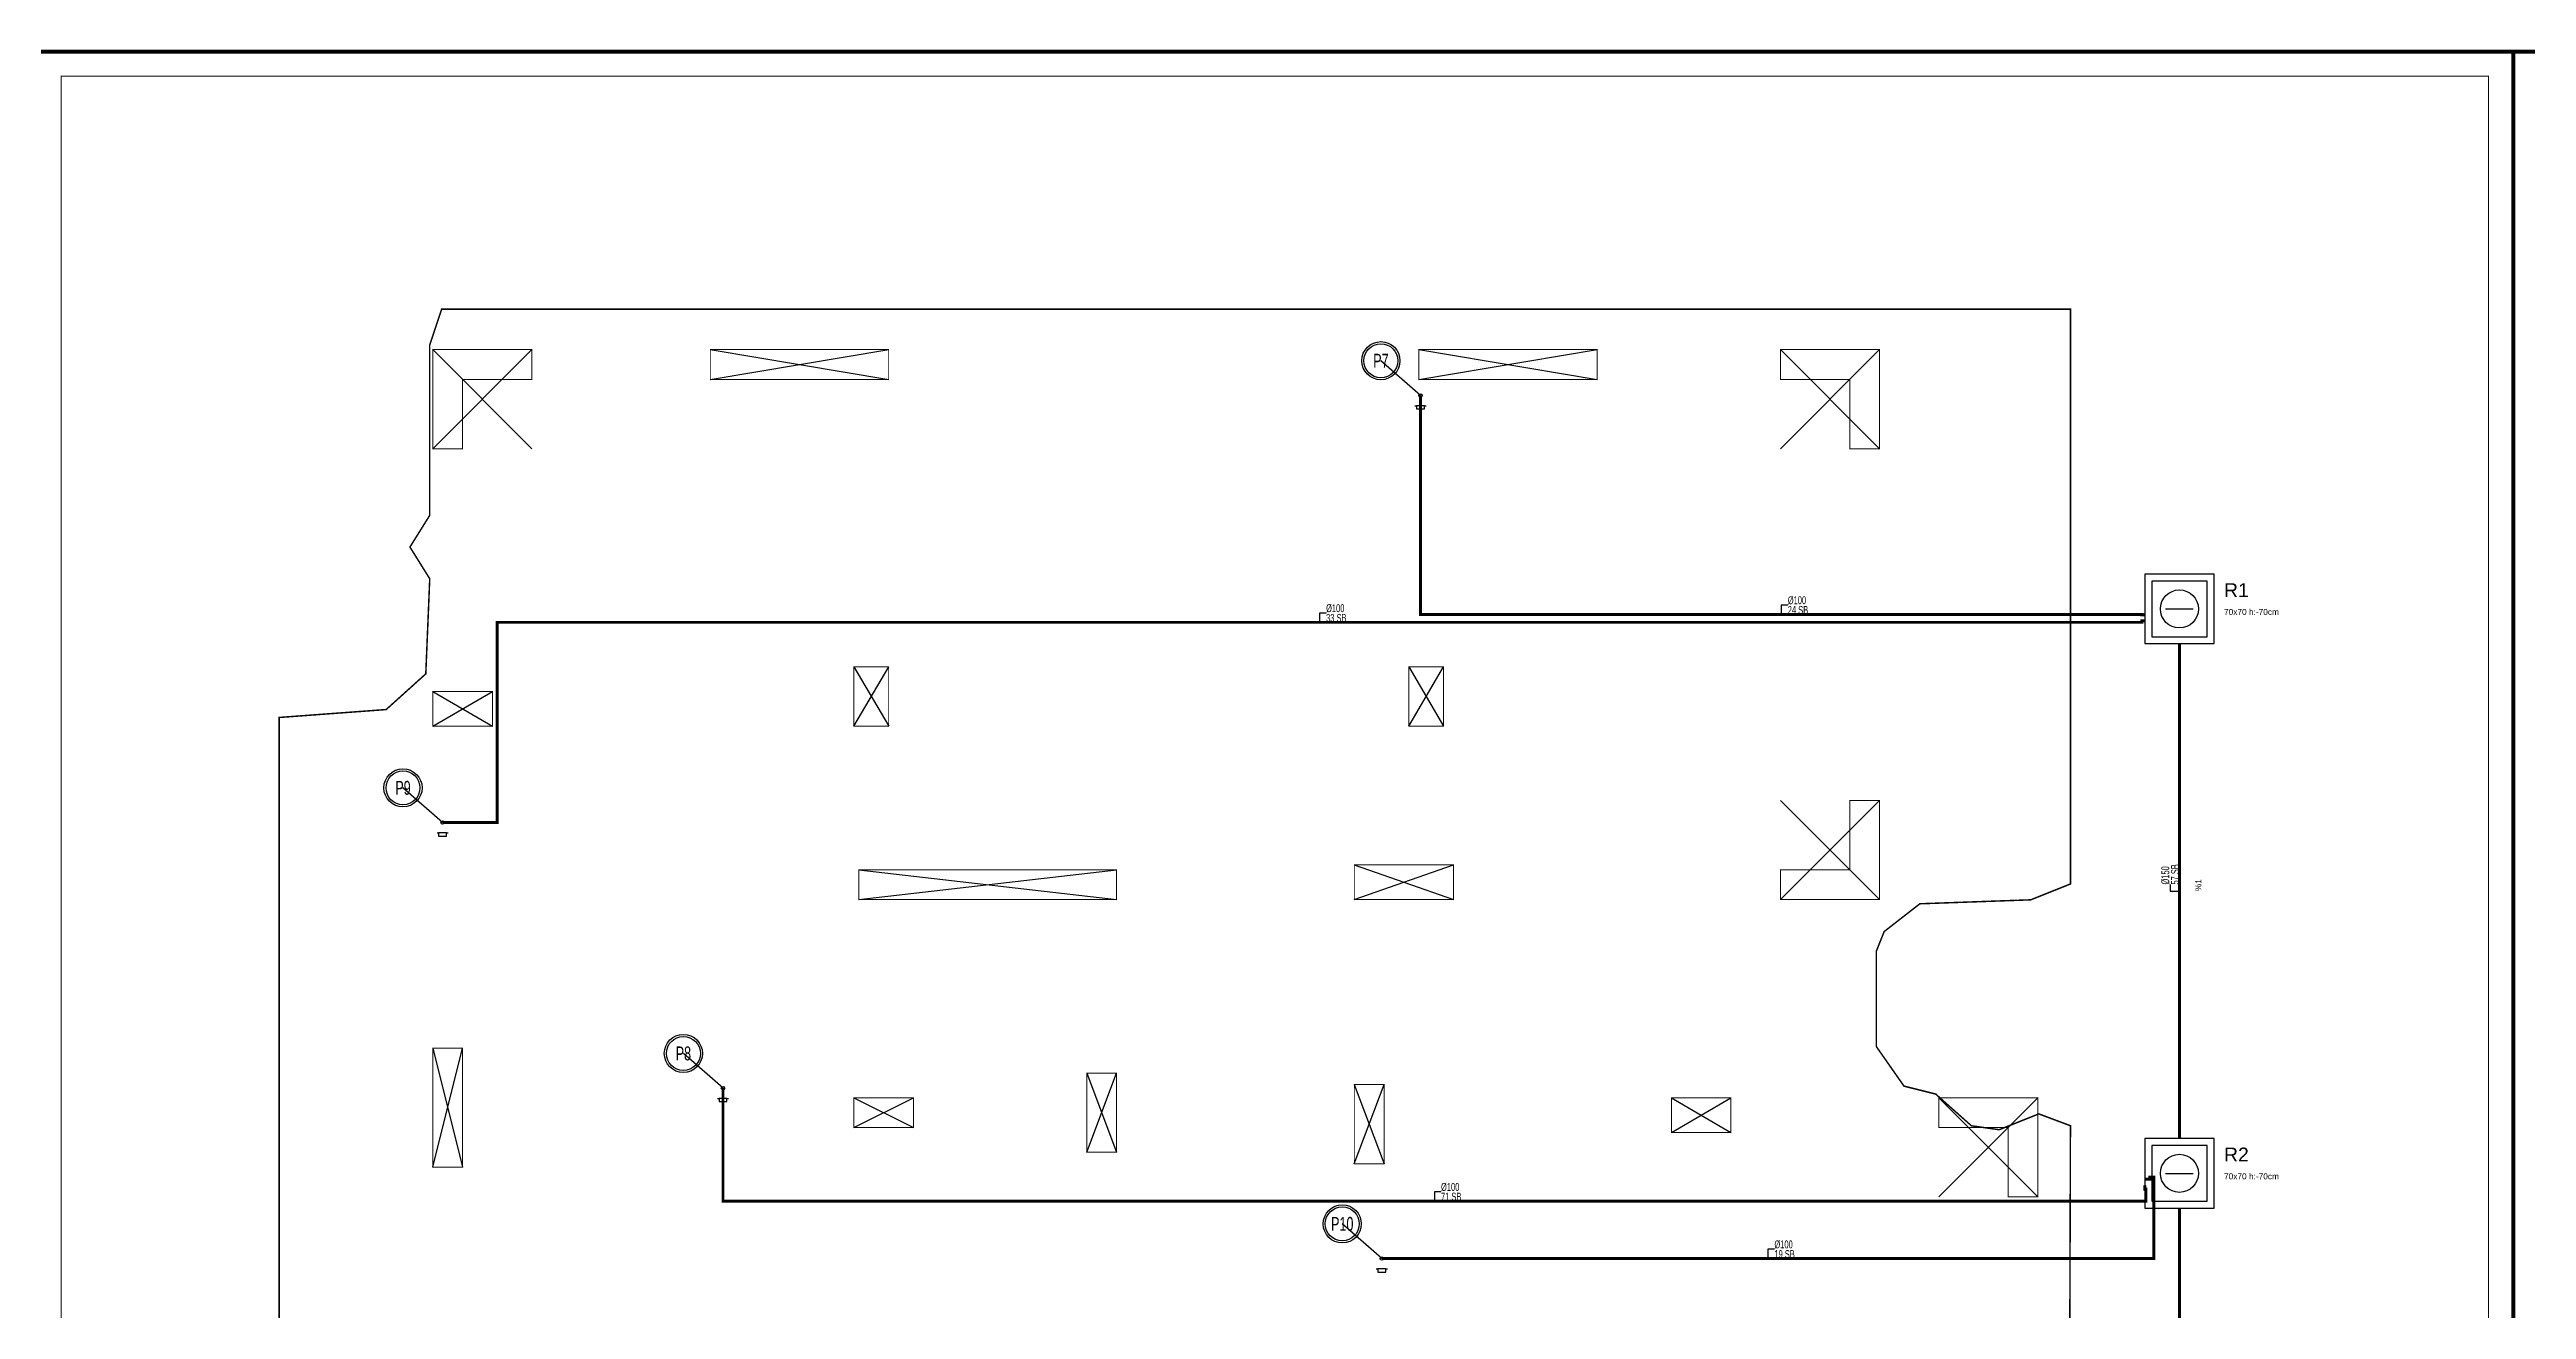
# Model space of a CAD drawing. Header units: centimetres. Extents: x -3962 to 30527, y -2 to 2802.
# Drawn here: x 5013 to 7513, y 1531 to 2802 of the extents above; entities that cross this region are included whole.
import ezdxf
from ezdxf.enums import TextEntityAlignment as Align

# ---------------------------------------------------------------- set-up
doc = ezdxf.new("R2010")
doc.units = ezdxf.units.CM
doc.linetypes.add('DASHED', pattern=[18, 12, -6])
doc.linetypes.add('PIS', pattern=[38, 30, -8])
for name, color, linetype in [('MTY-PISSU-CAP', 211, 'CONTINUOUS'), ('MTY-PISSU-KOLON', 211, 'DASHED'), ('MTY-YUK-BIRIMI', 7, 'CONTINUOUS'), ('ROTAS-BINA-HATTI', 8, 'DASHED'), ('ROTAS-MIMARI-KOLON', 8, 'CONTINUOUS'), ('ROTAS-PAFTA', 7, 'CONTINUOUS'), ('ROTAS-PIS-SU-BORUSU', 6, 'PIS'), ('ROTAS-PISSU-CAP', 211, 'CONTINUOUS'), ('ROTAS-PISSU-KOLONNO', 211, 'CONTINUOUS'), ('ROTAS-ROGAR', 5, 'CONTINUOUS'), ('ROTAS-TEFRIS', 15, 'CONTINUOUS')]:
    doc.layers.add(name, color=color, linetype=linetype)
doc.styles.add('ANOTATIVO', font='arial.ttf')
doc.styles.add('MTY_CAP', font='wturkce.SHX', dxfattribs={"width": 0.65, "height": 20})
doc.styles.add('ROTAS', font='arial.ttf')

# ---------------------------------------------------------------- blocks, each defined once
blk = doc.blocks.new('MTY-PIS SU KOLON')
at = {"layer": 'MTY-PISSU-KOLON', "linetype": 'Continuous', "lineweight": -3}
blk.add_hatch(color=256, dxfattribs=at).paths.add_polyline_path([(-2.7, -0.1, 0.848135), (0, -0.1, -0.848135), (2.7, -0.1, 0.414214), (0, 2.6, 0.414214)])
blk.add_circle((0, 0), 3.5, dxfattribs=at)
blk = doc.blocks.new('MTY-KOLON NO PIS SU')
at = {"color": 6, "linetype": 'Continuous', "ltscale": 100}
blk.add_circle((0, 0), 27.5, dxfattribs=at)
at = {"color": 7, "linetype": 'Continuous', "ltscale": 100}
blk.add_circle((0, 0), 24.5, dxfattribs=at)
at = {"style": 'ANOTATIVO', "width": 0.65}
blk.add_attdef('K', text='', height=20, dxfattribs=at).set_placement((0, 0), align=Align.MIDDLE_CENTER)
blk = doc.blocks.new('MTY-PIS SU CAP SB')
at = {"layer": 'MTY-PISSU-CAP'}
for p, q in [((0.83, 1.17), (0, 1.17)), ((0, 1.17), (0, 0))]:
    blk.add_line(p, q, dxfattribs=at)
at = {"layer": 'MTY-PISSU-CAP', "style": 'MTY_CAP', "width": 0.65}
blk.add_attdef('PSCP_001', (0.83, 1.29), '', height=1, dxfattribs=at)
at = {"layer": 'MTY-YUK-BIRIMI', "color": 211, "style": 'MTY_CAP', "width": 0.65}
blk.add_attdef('PS_001', (0.83, 0.07), '', height=1, dxfattribs=at)

msp = doc.modelspace()

# ---------------------------------------------------------------- linework, layer by layer
at = {"layer": 'ROTAS-BINA-HATTI', "const_width": 1.5}
msp.add_lwpolyline([(5245, 1412), (5245, 2128), (5353, 2136), (5393, 2172), (5397, 2268), (5377, 2300), (5397, 2332), (5397, 2504), (5409, 2540), (5409, 2540), (7053, 2540), (7053, 1960), (7013, 1944), (6901, 1940), (6865, 1912), (6857, 1892), (6857, 1796), (6885, 1756), (6917, 1748), (6953, 1716), (6981, 1712), (7021, 1728), (7053, 1716), (7049, 456)], dxfattribs=at)
at = {"layer": 'ROTAS-MIMARI-KOLON'}
for p, q in [((5400.2, 2399.2), (5500.2, 2499.2)), ((5400.2, 2499.2), (5500.2, 2399.2)), ((5680.2, 2469.2), (5860.2, 2499.2)), ((5680.2, 2499.2), (5860.2, 2469.2)), ((6395.2, 2469.2), (6575.2, 2499.2)), ((6395.2, 2499.2), (6575.2, 2469.2)), ((6760.2, 2399.2), (6860.2, 2499.2)), ((6760.2, 2499.2), (6860.2, 2399.2)), ((5825.2, 2119.2), (5860.2, 2179.2)), ((5825.2, 2179.2), (5860.2, 2119.2)), ((6385.2, 2119.2), (6420.2, 2179.2)), ((6385.2, 2179.2), (6420.2, 2119.2)), ((5400.2, 2119.2), (5460.2, 2154.2)), ((5400.2, 2154.2), (5460.2, 2119.2)), ((6760.2, 1944.2), (6860.2, 2044.2)), ((6760.2, 2044.2), (6860.2, 1944.2)), ((6330.2, 1944.2), (6430.2, 1979.2)), ((6330.2, 1979.2), (6430.2, 1944.2)), ((5830.2, 1944.2), (6090.2, 1974.2)), ((5830.2, 1974.2), (6090.2, 1944.2)), ((5400.2, 1674.2), (5430.2, 1794.2)), ((5400.2, 1794.2), (5430.2, 1674.2)), ((6060.2, 1689.2), (6090.2, 1769.2)), ((6060.2, 1769.2), (6090.2, 1689.2)), ((6330.2, 1677.6), (6360.2, 1757.6)), ((6330.2, 1757.6), (6360.2, 1677.6)), ((5825.2, 1714.2), (5885.2, 1744.2)), ((5825.2, 1744.2), (5885.2, 1714.2)), ((6650.2, 1709.2), (6710.2, 1744.2)), ((6650.2, 1744.2), (6710.2, 1709.2)), ((6920.2, 1644.2), (7020.2, 1744.2)), ((6920.2, 1744.2), (7020.2, 1644.2))]:
    msp.add_line(p, q, dxfattribs=at)
at = {"layer": 'ROTAS-MIMARI-KOLON', "const_width": 1}
for points in [[(5500.2, 2499.2), (5500.2, 2469.2), (5430.2, 2469.2), (5430.2, 2399.2), (5400.2, 2399.2), (5400.2, 2499.2), (5500.2, 2499.2)], [(5860.2, 2499.2), (5860.2, 2469.2), (5680.2, 2469.2), (5680.2, 2499.2), (5860.2, 2499.2)], [(6575.2, 2499.2), (6575.2, 2469.2), (6395.2, 2469.2), (6395.2, 2499.2), (6575.2, 2499.2)], [(6860.2, 2499.2), (6860.2, 2399.2), (6830.2, 2399.2), (6830.2, 2469.2), (6760.2, 2469.2), (6760.2, 2499.2), (6860.2, 2499.2)], [(5860.2, 2179.2), (5860.2, 2119.2), (5825.2, 2119.2), (5825.2, 2179.2), (5860.2, 2179.2)], [(6420.2, 2179.2), (6420.2, 2119.2), (6385.2, 2119.2), (6385.2, 2179.2), (6420.2, 2179.2)], [(5460.2, 2154.2), (5460.2, 2119.2), (5400.2, 2119.2), (5400.2, 2154.2), (5460.2, 2154.2)], [(6860.2, 2044.2), (6860.2, 1944.2), (6760.2, 1944.2), (6760.2, 1974.2), (6830.2, 1974.2), (6830.2, 2044.2), (6860.2, 2044.2)], [(6430.2, 1979.2), (6430.2, 1944.2), (6330.2, 1944.2), (6330.2, 1979.2), (6430.2, 1979.2)], [(6090.2, 1974.2), (6090.2, 1944.2), (5830.2, 1944.2), (5830.2, 1974.2), (6090.2, 1974.2)], [(5430.2, 1794.2), (5430.2, 1674.2), (5400.2, 1674.2), (5400.2, 1794.2), (5430.2, 1794.2)], [(6090.2, 1769.2), (6090.2, 1689.2), (6060.2, 1689.2), (6060.2, 1769.2), (6090.2, 1769.2)], [(6360.2, 1757.6), (6360.2, 1677.6), (6330.2, 1677.6), (6330.2, 1757.6), (6360.2, 1757.6)], [(5885.2, 1744.2), (5885.2, 1714.2), (5825.2, 1714.2), (5825.2, 1744.2), (5885.2, 1744.2)], [(6710.2, 1744.2), (6710.2, 1709.2), (6650.2, 1709.2), (6650.2, 1744.2), (6710.2, 1744.2)], [(7020.2, 1744.2), (7020.2, 1644.2), (6990.2, 1644.2), (6990.2, 1714.2), (6920.2, 1714.2), (6920.2, 1744.2), (7020.2, 1744.2)]]:
    msp.add_lwpolyline(points, close=True, dxfattribs=at)
at = {"layer": 'ROTAS-PAFTA'}
for points, const_width in [([(5000, 0), (7500, 0), (7500, 2800), (5000, 2800)], 4), ([(7500, 0), (10000, 0), (10000, 2800), (7500, 2800)], 4), ([(5025, 25), (7475, 25), (7475, 2775), (5025, 2775)], 1)]:
    msp.add_lwpolyline(points, close=True, dxfattribs=dict(at, const_width=const_width))
at = {"layer": 'ROTAS-PIS-SU-BORUSU'}
for p, q in [((6391.4, 2442.6), (6392.9, 2442.6)), ((6401.1, 2442.6), (6402.6, 2442.6)), ((5404.4, 2011.6), (5405.9, 2011.6)), ((5414.1, 2011.6), (5415.6, 2011.6)), ((5687.4, 1743.6), (5688.9, 1743.6)), ((5697.1, 1743.6), (5698.6, 1743.6)), ((6352.4, 1571.6), (6353.9, 1571.6)), ((6362.1, 1571.6), (6363.6, 1571.6))]:
    msp.add_line(p, q, dxfattribs=at)
at = {"layer": 'ROTAS-PIS-SU-BORUSU', "const_width": 3}
for points in [[(6397, 2453), (6397, 2232), (7125, 2232), (7125, 2231.5), (7128, 2231.5)], [(5410, 2022), (5465, 2022), (5465, 2224), (7125, 2224), (7125, 2225.5), (7128, 2225.5)], [(7163, 2202.5), (7163, 1703)], [(5693, 1754), (5693, 1640), (7129, 1640), (7129, 1652), (7128, 1652), (7128, 1656)], [(6358, 1582), (7137, 1582), (7137, 1664), (7133, 1664), (7133, 1662), (7128, 1662)], [(7163, 1633), (7163, 1314)]]:
    msp.add_lwpolyline(points, dxfattribs=at)
at = {"layer": 'ROTAS-PIS-SU-BORUSU'}
for points in [[(6393, 2439.4), (6401, 2439.4), (6401, 2442.6), (6393, 2442.6)], [(5406, 2008.4), (5414, 2008.4), (5414, 2011.6), (5406, 2011.6)], [(5689, 1740.4), (5697, 1740.4), (5697, 1743.6), (5689, 1743.6)], [(6354, 1568.4), (6362, 1568.4), (6362, 1571.6), (6354, 1571.6)]]:
    msp.add_lwpolyline(points, close=True, dxfattribs=at)
at = {"layer": 'ROTAS-PISSU-KOLONNO'}
for p, q in [((6397, 2453), (6357, 2488)), ((5410, 2022), (5370, 2057)), ((5693, 1754), (5653, 1789)), ((6358, 1582), (6318, 1617))]:
    msp.add_line(p, q, dxfattribs=at)
at = {"layer": 'ROTAS-ROGAR'}
for p, q in [((7149, 2237.5), (7177, 2237.5)), ((7149, 1668), (7177, 1668))]:
    msp.add_line(p, q, dxfattribs=at)
for points in [[(7128, 2202.5), (7198, 2202.5), (7198, 2272.5), (7128, 2272.5)], [(7135, 2209.5), (7191, 2209.5), (7191, 2265.5), (7135, 2265.5)], [(7128, 1633), (7198, 1633), (7198, 1703), (7128, 1703)], [(7135, 1640), (7191, 1640), (7191, 1696), (7135, 1696)]]:
    msp.add_lwpolyline(points, close=True, dxfattribs=at)
for centre in [(7163, 2237.5), (7163, 1668)]:
    msp.add_circle(centre, 19.2, dxfattribs=at)

# ---------------------------------------------------------------- block references
at = {"layer": 'ROTAS-PISSU-KOLONNO'}
ref = msp.add_blockref('MTY-KOLON NO PIS SU', (6357, 2488), dxfattribs=dict(at, xscale=0.7, yscale=0.7))
ref.add_attrib('K', 'P7', dxfattribs={"height": 14, "style": 'ANOTATIVO', "width": 0.65}).set_placement((6357, 2488), align=Align.MIDDLE_CENTER)
ref = msp.add_blockref('MTY-KOLON NO PIS SU', (5370, 2057), dxfattribs=dict(at, xscale=0.7, yscale=0.7))
ref.add_attrib('K', 'P9', dxfattribs={"height": 14, "style": 'ANOTATIVO', "width": 0.65}).set_placement((5370, 2057), align=Align.MIDDLE_CENTER)
ref = msp.add_blockref('MTY-KOLON NO PIS SU', (5653, 1789), dxfattribs=dict(at, xscale=0.7, yscale=0.7))
ref.add_attrib('K', 'P8', dxfattribs={"height": 14, "style": 'ANOTATIVO', "width": 0.65}).set_placement((5653, 1789), align=Align.MIDDLE_CENTER)
ref = msp.add_blockref('MTY-KOLON NO PIS SU', (6318, 1617), dxfattribs=dict(at, xscale=0.7, yscale=0.7))
ref.add_attrib('K', 'P10', dxfattribs={"height": 14, "style": 'ANOTATIVO', "width": 0.65}).set_placement((6318, 1617), align=Align.MIDDLE_CENTER)
at = {"layer": 'ROTAS-TEFRIS', "xscale": 0.5, "yscale": 0.5}
for p in [(6397, 2453), (5410, 2022), (5693, 1754), (6358, 1582)]:
    msp.add_blockref('MTY-PIS SU KOLON', p, dxfattribs=at)
at = {"layer": 'ROTAS-TEFRIS'}
ref = msp.add_blockref('MTY-PIS SU CAP SB', (6761, 2232), dxfattribs=dict(at, xscale=8, yscale=8))
ref.add_attrib('PSCP_001', 'Ø100', (6767.7, 2242.3), dxfattribs={"height": 8, "style": 'MTY_CAP', "width": 0.65})
ref.add_attrib('PS_001', '24 SB', (6767.7, 2232.5), dxfattribs={"color": 211, "height": 8, "style": 'MTY_CAP', "width": 0.65})
ref = msp.add_blockref('MTY-PIS SU CAP SB', (6295, 2224), dxfattribs=dict(at, xscale=8, yscale=8))
ref.add_attrib('PSCP_001', 'Ø100', (6301.7, 2234.3), dxfattribs={"height": 8, "style": 'MTY_CAP', "width": 0.65})
ref.add_attrib('PS_001', '33 SB', (6301.7, 2224.5), dxfattribs={"color": 211, "height": 8, "style": 'MTY_CAP', "width": 0.65})
ref = msp.add_blockref('MTY-PIS SU CAP SB', (7163, 1952.8), dxfattribs=dict(at, xscale=8, yscale=8, rotation=90))
ref.add_attrib('PSCP_001', 'Ø150', (7152.7, 1959.4), dxfattribs={"height": 8, "rotation": 90, "style": 'MTY_CAP', "width": 0.65})
ref.add_attrib('PS_001', '57 SB', (7162.5, 1959.4), dxfattribs={"color": 211, "height": 8, "rotation": 90, "style": 'MTY_CAP', "width": 0.65})
ref = msp.add_blockref('MTY-PIS SU CAP SB', (6411, 1640), dxfattribs=dict(at, xscale=8, yscale=8))
ref.add_attrib('PSCP_001', 'Ø100', (6417.7, 1650.3), dxfattribs={"height": 8, "style": 'MTY_CAP', "width": 0.65})
ref.add_attrib('PS_001', '71 SB', (6417.7, 1640.5), dxfattribs={"color": 211, "height": 8, "style": 'MTY_CAP', "width": 0.65})
ref = msp.add_blockref('MTY-PIS SU CAP SB', (6747.5, 1582), dxfattribs=dict(at, xscale=8, yscale=8))
ref.add_attrib('PSCP_001', 'Ø100', (6754.2, 1592.3), dxfattribs={"height": 8, "style": 'MTY_CAP', "width": 0.65})
ref.add_attrib('PS_001', '19 SB', (6754.2, 1582.5), dxfattribs={"color": 211, "height": 8, "style": 'MTY_CAP', "width": 0.65})

# ---------------------------------------------------------------- texts
at = {"layer": 'ROTAS-PISSU-CAP', "style": 'ROTAS'}
msp.add_text('%1', height=6, rotation=90, dxfattribs=at).set_placement((7185, 1952.8))
at = {"layer": 'ROTAS-ROGAR', "style": 'ROTAS'}
for s, height, p in [('R1', 14, (7208, 2249.5)), ('70x70 h:-70cm', 6, (7208, 2231.5)), ('R2', 14, (7208, 1680)), ('70x70 h:-70cm', 6, (7208, 1662))]:
    msp.add_text(s, height=height, dxfattribs=at).set_placement(p)

doc.saveas('drawing.dxf')
